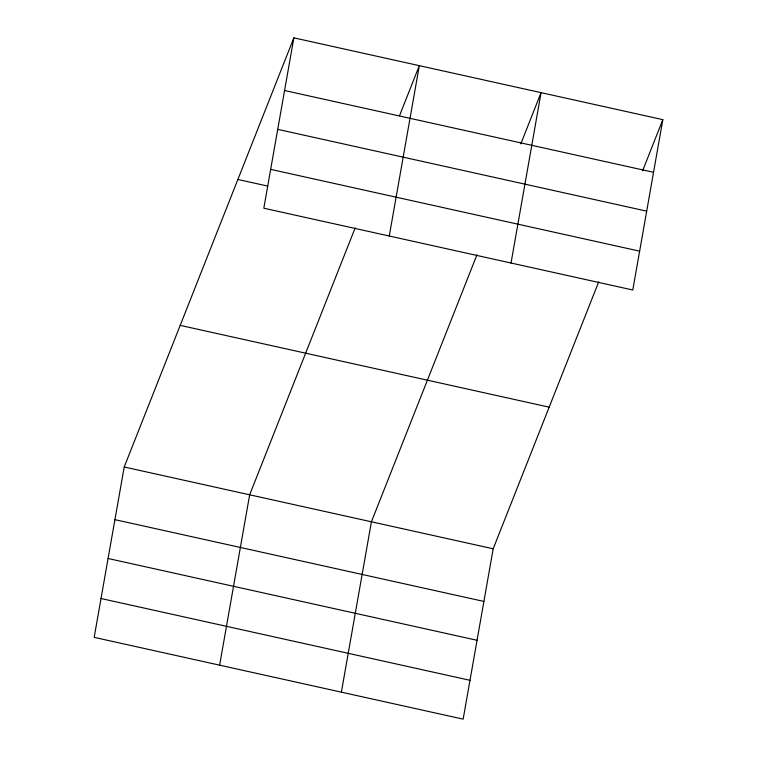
<?xml version="1.0" encoding="UTF-8"?>
<svg xmlns="http://www.w3.org/2000/svg" width="757" height="757" viewBox="0 0 757 757"><rect width="100%" height="100%" fill="white"/><g stroke="black" fill="none" stroke-linecap="round" stroke-linejoin="round"><path stroke-width="1.14" d="M293.858 37.85L263.815 208.213L632.786 290.007L662.829 119.644L293.858 37.85L124.214 466.993L94.171 637.356L463.142 719.15L493.186 548.787L598.73 281.793M219.625 665.166L249.659 494.804L355.203 227.81M389.268 236.023L419.312 65.66L399.497 115.774M341.379 692.153L371.422 521.791L476.967 254.806M511.032 263.02L541.066 92.647L520.825 143.849M642.589 170.845L662.829 119.644M284.575 90.509L653.546 172.303M277.724 129.352L646.696 211.146M270.665 169.369L639.637 251.163M237.878 179.466L267.798 186.099M180.194 325.378L549.166 407.171M124.214 466.993L493.186 548.787M114.932 519.652L483.893 601.437M108.081 558.496L477.052 640.29M101.022 598.513L469.993 680.306"/></g></svg>
